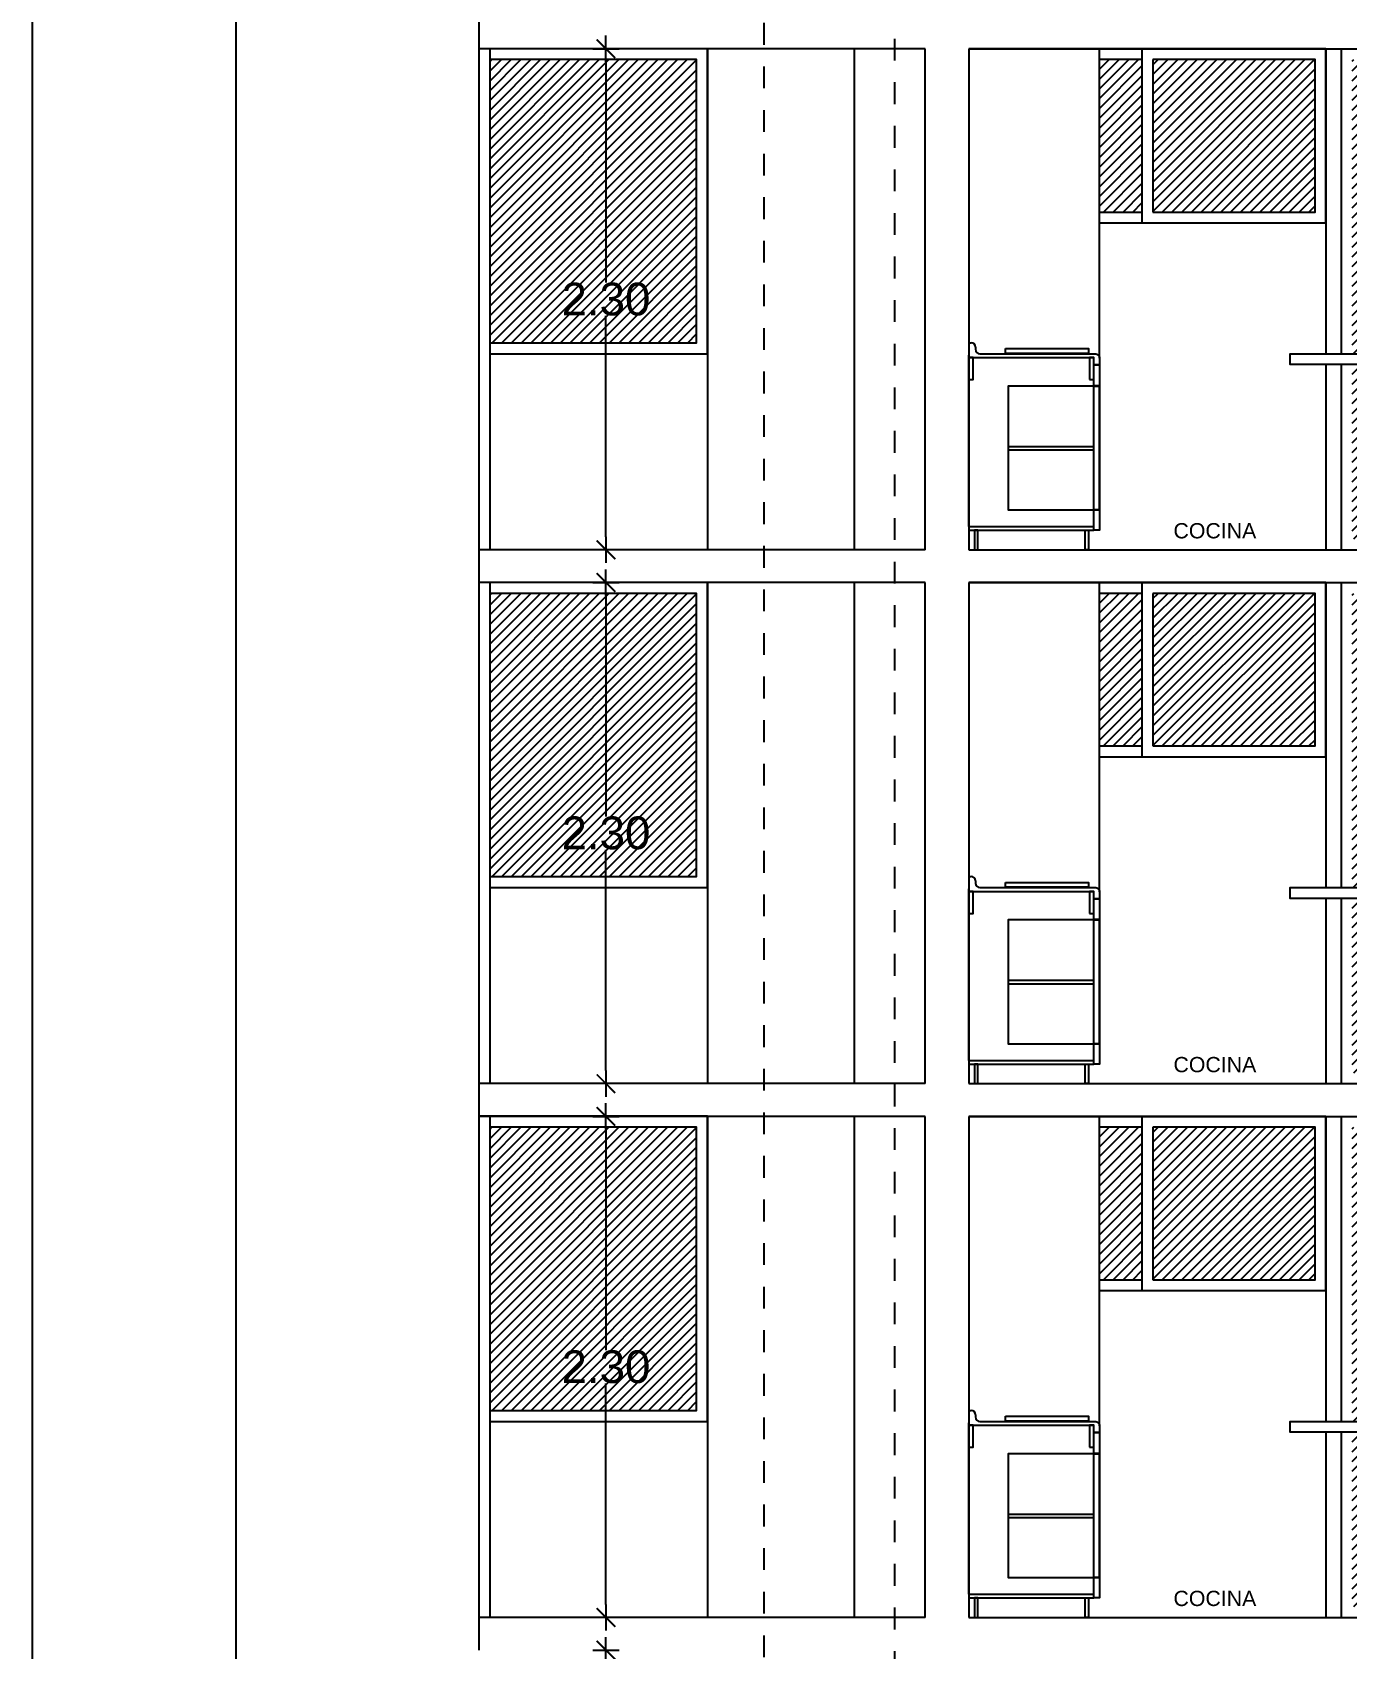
# Model space of a CAD drawing. Header units: millimetres. Extents: x 1217 to 2428, y 234 to 779.
# Drawn here: x 2246.67 to 2252.71, y 411.56 to 418.98 of the extents above; entities that cross this region are included whole.
import ezdxf

# ---------------------------------------------------------------- set-up
doc = ezdxf.new("R2010")
doc.units = ezdxf.units.MM
doc.linetypes.add('HIDDEN2', pattern=[0.1875, 0.125, -0.0625])
doc.layers.get('0').update_dxf_attribs({"lineweight": 5})
for name, color, linetype in [('0.1', 251, 'Continuous'), ('0.2', 2, 'Continuous'), ('0.3', 6, 'Continuous'), ('ARTEFACTOS', 4, 'Continuous'), ('MURO', 5, 'Continuous'), ('Texto', 1, 'Continuous')]:
    doc.layers.add(name, color=color, linetype=linetype)
doc.styles.add('INTERARQ', font='arial.ttf')
doc.styles.get("Standard").update_dxf_attribs({"font": 'arial.ttf'})
doc.dimstyles.new('ESCALA_1-50', dxfattribs={"dimtxt": 0.15, "dimasz": 0.06, "dimexe": 0.18, "dimexo": 0.0625, "dimgap": 0, "dimtad": 0, "dimtih": 1, "dimtoh": 1, "dimzin": 0, "dimdsep": 46, "dimtxsty": 'INTERARQ', "dimblk": 'DIMTICK', "dimcen": 0, "dimse1": 1, "dimse2": 1, "dimclrd": 256, "dimclre": 1, "dimclrt": 2, "dimadec": 0, "dimazin": 0, "dimtfac": 4.5, "dimtofl": 0, "dimtmove": 2, "dimatfit": 3, "dimldrblk": 'DIMTICK', "dimfxl": 1, "dimtolj": 1, "dimtzin": 0, "dimarcsym": 0})

# ---------------------------------------------------------------- blocks, each defined once
blk = doc.blocks.new('DIMTICK')
at = {"color": 1}
for p, q in [((-1, 0), (1, 0)), ((0, 1), (0, -1))]:
    blk.add_line(p, q, dxfattribs=at)
at = {"color": 3, "const_width": 0.141}
blk.add_lwpolyline([(0.71, 0.71), (-0.71, -0.71)], dxfattribs=at)
blk = doc.blocks.new('*D1618')
at = {"layer": '0.1', "lineweight": -2, "ltscale": 3, "transparency": 16777216}
for p, q in [((2249.3048, 418.841), (2249.3048, 417.8277)), ((2249.3048, 416.661), (2249.3048, 417.6744))]:
    blk.add_line(p, q, dxfattribs=at)
at = {"layer": 'Defpoints', "color": 0, "ltscale": 3, "transparency": 16777216}
for p in [(2248.9553, 418.901, 0), (2249.3048, 418.901), (2248.9553, 416.601, 0)]:
    blk.add_point(p, dxfattribs=at)
at = {"layer": '0.1', "lineweight": -2, "ltscale": 3, "transparency": 16777216, "xscale": 0.06, "yscale": 0.06, "zscale": 0.06}
for p, rotation in [((2249.3048, 418.901), 90), ((2249.3048, 416.601), 270)]:
    blk.add_blockref('DIMTICK', p, dxfattribs=dict(at, rotation=rotation))
at = {"layer": '0.1', "color": 2, "ltscale": 3, "transparency": 16777216, "insert": (2249.3048, 417.751), "char_height": 0.15, "attachment_point": 5, "style": 'INTERARQ'}
blk.add_mtext('\\A1;2.30', dxfattribs=at)
blk = doc.blocks.new('*D1619')
at = {"layer": '0.1', "lineweight": -2, "ltscale": 3, "transparency": 16777216}
for p, q in [((2249.3048, 416.391), (2249.3048, 415.3777)), ((2249.3048, 414.211), (2249.3048, 415.2244))]:
    blk.add_line(p, q, dxfattribs=at)
at = {"layer": 'Defpoints', "color": 0, "ltscale": 3, "transparency": 16777216}
for p in [(2248.9553, 416.451, 0), (2249.3048, 416.451), (2248.9553, 414.151, 0)]:
    blk.add_point(p, dxfattribs=at)
at = {"layer": '0.1', "lineweight": -2, "ltscale": 3, "transparency": 16777216, "xscale": 0.06, "yscale": 0.06, "zscale": 0.06}
for p, rotation in [((2249.3048, 416.451), 90), ((2249.3048, 414.151), 270)]:
    blk.add_blockref('DIMTICK', p, dxfattribs=dict(at, rotation=rotation))
at = {"layer": '0.1', "color": 2, "ltscale": 3, "transparency": 16777216, "insert": (2249.3048, 415.301), "char_height": 0.15, "attachment_point": 5, "style": 'INTERARQ'}
blk.add_mtext('\\A1;2.30', dxfattribs=at)
blk = doc.blocks.new('*D1620')
at = {"layer": '0.1', "lineweight": -2, "ltscale": 3, "transparency": 16777216}
for p, q in [((2249.3048, 413.941), (2249.3048, 412.9277)), ((2249.3048, 411.761), (2249.3048, 412.7744))]:
    blk.add_line(p, q, dxfattribs=at)
at = {"layer": 'Defpoints', "color": 0, "ltscale": 3, "transparency": 16777216}
for p in [(2248.9553, 414.001, 0), (2249.3048, 414.001), (2248.9553, 411.701, 0)]:
    blk.add_point(p, dxfattribs=at)
at = {"layer": '0.1', "lineweight": -2, "ltscale": 3, "transparency": 16777216, "xscale": 0.06, "yscale": 0.06, "zscale": 0.06}
for p, rotation in [((2249.3048, 414.001), 90), ((2249.3048, 411.701), 270)]:
    blk.add_blockref('DIMTICK', p, dxfattribs=dict(at, rotation=rotation))
at = {"layer": '0.1', "color": 2, "ltscale": 3, "transparency": 16777216, "insert": (2249.3048, 412.851), "char_height": 0.15, "attachment_point": 5, "style": 'INTERARQ'}
blk.add_mtext('\\A1;2.30', dxfattribs=at)
blk = doc.blocks.new('*D1621')
at = {"layer": '0.1', "lineweight": -2, "ltscale": 3, "transparency": 16777216}
for p, q in [((2249.3048, 411.4911), (2249.3048, 410.4777)), ((2249.3048, 409.3111), (2249.3048, 410.3244))]:
    blk.add_line(p, q, dxfattribs=at)
at = {"layer": 'Defpoints', "color": 0, "ltscale": 3, "transparency": 16777216}
for p in [(2248.9553, 411.5511, 0), (2249.3048, 411.5511), (2248.9553, 409.2511, 0)]:
    blk.add_point(p, dxfattribs=at)
at = {"layer": '0.1', "lineweight": -2, "ltscale": 3, "transparency": 16777216, "xscale": 0.06, "yscale": 0.06, "zscale": 0.06}
for p, rotation in [((2249.3048, 411.5511), 90), ((2249.3048, 409.2511), 270)]:
    blk.add_blockref('DIMTICK', p, dxfattribs=dict(at, rotation=rotation))
at = {"layer": '0.1', "color": 2, "ltscale": 3, "transparency": 16777216, "insert": (2249.3048, 410.4011), "char_height": 0.15, "attachment_point": 5, "style": 'INTERARQ'}
blk.add_mtext('\\A1;2.30', dxfattribs=at)

msp = doc.modelspace()

# ---------------------------------------------------------------- hatches: boundary and pattern name
at = {"layer": '0.1', "ltscale": 3}
h = msp.add_hatch(dxfattribs=at)
h.set_pattern_fill('ANSI31', color=256, scale=0.01)
h.set_pattern_definition([(45, (422.33998, -332.023505), (-0.0224506403, 0.0224506403), [])])
h.paths.add_polyline_path([(2248.77111, 418.85104), (2248.77111, 417.55103), (2249.72104, 417.55103), (2249.72104, 418.85104)])
h = msp.add_hatch(dxfattribs=at)
h.set_pattern_fill('ANSI31', color=256, scale=0.01)
h.set_pattern_definition([(45, (422.33998, -280.573547), (-0.0224506403, 0.0224506403), [])])
h.paths.add_polyline_path([(2254.25251, 418.85099), (2254.46816, 418.85099), (2254.46816, 417.42581), (2254.25251, 417.42581)])
h.paths.add_polyline_path([(2252.86861, 418.85099), (2254.20251, 418.85099), (2254.20251, 417.42581), (2253.90862, 417.42581, 0.3308107), (2253.85003, 417.38579), (2253.85003, 417.15486), (2253.78505, 417.15486, 1), (2253.78505, 417.11691), (2253.78505, 416.65099), (2252.86861, 416.65099)])
h.paths.add_polyline_path([(2252.7306, 418.85099), (2252.86861, 418.85099), (2252.86861, 416.65099), (2252.7306, 416.65099), (2252.7306, 417.45099), (2252.84561, 417.45099), (2252.84561, 417.50099), (2252.7306, 417.50099)])
h.paths.add_polyline_path([(2251.81582, 418.85099), (2252.5606, 418.85099), (2252.5606, 418.15099), (2251.81582, 418.15099)])
h.paths.add_polyline_path([(2251.57076, 418.85099), (2251.76582, 418.85099), (2251.76582, 418.15099), (2251.57076, 418.15099)])
h = msp.add_hatch(dxfattribs=at)
h.set_pattern_fill('ANSI31', color=256, scale=0.01)
h.set_pattern_definition([(45, (422.33998, -334.473498), (-0.0224506403, 0.0224506403), [])])
h.paths.add_polyline_path([(2248.77111, 416.40104), (2248.77111, 415.10104), (2249.72104, 415.10104), (2249.72104, 416.40104)])
h = msp.add_hatch(dxfattribs=at)
h.set_pattern_fill('ANSI31', color=256, scale=0.01)
h.set_pattern_definition([(45, (422.33998, -283.023547), (-0.0224506403, 0.0224506403), [])])
h.paths.add_polyline_path([(2254.25251, 416.40099), (2254.46816, 416.40099), (2254.46816, 414.97581), (2254.25251, 414.97581)])
h.paths.add_polyline_path([(2252.86861, 416.40099), (2254.20251, 416.40099), (2254.20251, 414.97581), (2253.90862, 414.97581, 0.3308107), (2253.85003, 414.93579), (2253.85003, 414.70486), (2253.78505, 414.70486, 1), (2253.78505, 414.66691), (2253.78505, 414.20099), (2252.86861, 414.20099)])
h.paths.add_polyline_path([(2252.7306, 416.40099), (2252.86861, 416.40099), (2252.86861, 414.20099), (2252.7306, 414.20099), (2252.7306, 415.00099), (2252.84561, 415.00099), (2252.84561, 415.05099), (2252.7306, 415.05099)])
h.paths.add_polyline_path([(2251.81582, 416.40099), (2252.5606, 416.40099), (2252.5606, 415.70099), (2251.81582, 415.70099)])
h.paths.add_polyline_path([(2251.57076, 416.40099), (2251.76582, 416.40099), (2251.76582, 415.70099), (2251.57076, 415.70099)])
h = msp.add_hatch(dxfattribs=at)
h.set_pattern_fill('ANSI31', color=256, scale=0.01)
h.set_pattern_definition([(45, (422.33998, -336.923492), (-0.0224506403, 0.0224506403), [])])
h.paths.add_polyline_path([(2248.77111, 413.95105), (2248.77111, 412.65105), (2249.72104, 412.65105), (2249.72104, 413.95105)])
h = msp.add_hatch(dxfattribs=at)
h.set_pattern_fill('ANSI31', color=256, scale=0.01)
h.set_pattern_definition([(45, (422.33998, -285.473547), (-0.0224506403, 0.0224506403), [])])
h.paths.add_polyline_path([(2254.25251, 413.95099), (2254.46816, 413.95099), (2254.46816, 412.52581), (2254.25251, 412.52581)])
h.paths.add_polyline_path([(2252.86861, 413.95099), (2254.20251, 413.95099), (2254.20251, 412.52581), (2253.90862, 412.52581, 0.3308107), (2253.85003, 412.48579), (2253.85003, 412.25486), (2253.78505, 412.25486, 1), (2253.78505, 412.21691), (2253.78505, 411.75099), (2252.86861, 411.75099)])
h.paths.add_polyline_path([(2252.7306, 413.95099), (2252.86861, 413.95099), (2252.86861, 411.75099), (2252.7306, 411.75099), (2252.7306, 412.55099), (2252.84561, 412.55099), (2252.84561, 412.60099), (2252.7306, 412.60099)])
h.paths.add_polyline_path([(2251.81582, 413.95099), (2252.5606, 413.95099), (2252.5606, 413.25099), (2251.81582, 413.25099)])
h.paths.add_polyline_path([(2251.57076, 413.95099), (2251.76582, 413.95099), (2251.76582, 413.25099), (2251.57076, 413.25099)])

# ---------------------------------------------------------------- linework, layer by layer
msp.add_lwpolyline([(2247.60666, 377.15066), (2247.60666, 438.10099)], dxfattribs=at)
at = {"layer": '0.1', "ltscale": 3, "elevation": 0}
for points in [[(2248.77111, 417.50103), (2249.77104, 417.50103), (2249.77104, 418.90104), (2248.72111, 418.90104)], [(2248.77111, 417.55103), (2249.72104, 417.55103), (2249.72104, 418.85104), (2248.77111, 418.85104)], [(2251.57076, 418.10099), (2252.6106, 418.10099), (2252.6106, 418.90099), (2250.97104, 418.90099)], [(2251.76582, 418.85099), (2251.57076, 418.85099)], [(2251.76582, 418.90099), (2251.76582, 418.10099)], [(2251.81582, 418.15099), (2252.5606, 418.15099), (2252.5606, 418.85099), (2251.81582, 418.85099)], [(2251.81582, 418.85099), (2251.81582, 418.15099)], [(2251.57076, 418.15099), (2251.76582, 418.15099)], [(2248.77111, 415.05104), (2249.77104, 415.05104), (2249.77104, 416.45104), (2248.72111, 416.45104)], [(2248.77111, 415.10104), (2249.72104, 415.10104), (2249.72104, 416.40104), (2248.77111, 416.40104)], [(2251.57076, 415.65099), (2252.6106, 415.65099), (2252.6106, 416.45099), (2250.97104, 416.45099)], [(2251.76582, 416.40099), (2251.57076, 416.40099)], [(2251.76582, 416.45099), (2251.76582, 415.65099)], [(2251.81582, 415.70099), (2252.5606, 415.70099), (2252.5606, 416.40099), (2251.81582, 416.40099)], [(2251.81582, 416.40099), (2251.81582, 415.70099)], [(2251.57076, 415.70099), (2251.76582, 415.70099)], [(2248.77111, 412.60105), (2249.77104, 412.60105), (2249.77104, 414.00105), (2248.72111, 414.00105)], [(2248.77111, 412.65105), (2249.72104, 412.65105), (2249.72104, 413.95105), (2248.77111, 413.95105)], [(2251.57076, 413.20099), (2252.6106, 413.20099), (2252.6106, 414.00099), (2250.97104, 414.00099)], [(2251.76582, 413.95099), (2251.57076, 413.95099)], [(2251.76582, 414.00099), (2251.76582, 413.20099)], [(2251.81582, 413.25099), (2252.5606, 413.25099), (2252.5606, 413.95099), (2251.81582, 413.95099)], [(2251.81582, 413.95099), (2251.81582, 413.25099)], [(2251.57076, 413.25099), (2251.76582, 413.25099)]]:
    msp.add_lwpolyline(points, dxfattribs=at)
at = {"layer": '0.2', "linetype": 'HIDDEN2', "ltscale": 0.5}
for p, q in [((2250.02922, 424.619, 0), (2250.02922, 376.75244, 0)), ((2250.62922, 423.9466, 0), (2250.62922, 376.91828, 0))]:
    msp.add_line(p, q, dxfattribs=at)
at = {"layer": '0.2', "ltscale": 3, "elevation": 0}
for points in [[(2249.77104, 418.90104), (2249.77104, 416.60104)], [(2251.57076, 417.48074), (2251.57076, 418.90099)], [(2252.6106, 418.90099), (2252.6106, 417.50099)], [(2252.6806, 418.90099), (2252.6806, 417.50099)], [(2252.6106, 417.45099), (2252.6106, 416.60099)], [(2252.6806, 417.45099), (2252.6806, 416.60099)], [(2249.77104, 416.45104), (2249.77104, 414.15104)], [(2251.57076, 415.03074), (2251.57076, 416.45099)], [(2252.6106, 416.45099), (2252.6106, 415.05099)], [(2252.6806, 416.45099), (2252.6806, 415.05099)], [(2252.6106, 415.00099), (2252.6106, 414.15099)], [(2252.6806, 415.00099), (2252.6806, 414.15099)], [(2249.77104, 414.00105), (2249.77104, 411.70105)], [(2251.57076, 412.58074), (2251.57076, 414.00099)], [(2252.6106, 414.00099), (2252.6106, 412.60099)], [(2252.6806, 414.00099), (2252.6806, 412.60099)], [(2252.6106, 412.55099), (2252.6106, 411.70099)], [(2252.6806, 412.55099), (2252.6806, 411.70099)]]:
    msp.add_lwpolyline(points, dxfattribs=at)
at = {"layer": '0.2', "elevation": 0}
for points in [[(2251.13933, 417.52485), (2251.52034, 417.52485), (2251.52034, 417.5025), (2251.13933, 417.5025)], [(2251.57061, 417.35263), (2251.15199, 417.35263), (2251.15199, 416.78413), (2251.57061, 416.78413)], [(2251.57076, 416.78413), (2251.54545, 416.78413), (2251.54545, 417.35263), (2251.57076, 417.35263)], [(2251.13933, 415.07485), (2251.52034, 415.07485), (2251.52034, 415.0525), (2251.13933, 415.0525)], [(2251.57061, 414.90263), (2251.15199, 414.90263), (2251.15199, 414.33413), (2251.57061, 414.33413)], [(2251.57076, 414.33413), (2251.54545, 414.33413), (2251.54545, 414.90263), (2251.57076, 414.90263)], [(2251.13933, 412.62485), (2251.52034, 412.62485), (2251.52034, 412.6025), (2251.13933, 412.6025)], [(2251.57061, 412.45263), (2251.15199, 412.45263), (2251.15199, 411.88413), (2251.57061, 411.88413)], [(2251.57076, 411.88413), (2251.54545, 411.88413), (2251.54545, 412.45263), (2251.57076, 412.45263)]]:
    msp.add_lwpolyline(points, close=True, dxfattribs=at)
for points in [[(2251.15199, 417.05918), (2251.54545, 417.05918), (2251.54545, 417.07418), (2251.15199, 417.07418), (2251.15199, 417.05918)], [(2251.15199, 414.60918), (2251.54545, 414.60918), (2251.54545, 414.62418), (2251.15199, 414.62418), (2251.15199, 414.60918)], [(2251.15199, 412.15918), (2251.54545, 412.15918), (2251.54545, 412.17418), (2251.15199, 412.17418), (2251.15199, 412.15918)]]:
    msp.add_lwpolyline(points, dxfattribs=at)
at = {"layer": '0.3'}
for p, q in [((2250.97076, 417.55163, 0), (2250.98089, 417.55163, 0)), ((2251.00114, 417.53137, 0), (2251.00114, 417.52125, 0)), ((2251.0214, 417.50099, 0), (2251.55304, 417.50099, 0)), ((2250.97076, 415.10163, 0), (2250.98089, 415.10163, 0)), ((2251.00114, 415.08137, 0), (2251.00114, 415.07125, 0)), ((2251.0214, 415.05099, 0), (2251.55304, 415.05099, 0)), ((2250.97076, 412.65163, 0), (2250.98089, 412.65163, 0)), ((2251.00114, 412.63137, 0), (2251.00114, 412.62125, 0)), ((2251.0214, 412.60099, 0), (2251.55304, 412.60099, 0))]:
    msp.add_line(p, q, dxfattribs=at)
at = {"layer": '0.3', "ltscale": 3, "elevation": 0}
for points in [[(2248.72111, 418.90104), (2248.72111, 416.60103)], [(2248.77111, 418.90104), (2248.77111, 416.60103)], [(2250.44415, 418.90099), (2250.44415, 416.60099)], [(2248.72111, 416.45104), (2248.72111, 414.15104)], [(2248.77111, 416.45104), (2248.77111, 414.15104)], [(2250.44415, 416.45099), (2250.44415, 414.15099)], [(2248.72111, 414.00105), (2248.72111, 411.70105)], [(2248.77111, 414.00105), (2248.77111, 411.70105)], [(2250.44415, 414.00099), (2250.44415, 411.70099)]]:
    msp.add_lwpolyline(points, dxfattribs=at)
at = {"layer": '0.3', "elevation": 0}
for points in [[(2250.97076, 417.55163), (2250.97076, 417.48327), (2251.54545, 417.48327)], [(2251.57076, 417.44939), (2251.54545, 417.44939), (2251.54545, 417.48327)], [(2250.97076, 416.69087), (2251.54545, 416.69087), (2251.54545, 416.70587), (2250.97076, 416.70587), (2250.97076, 416.69087)], [(2251.01178, 416.69087), (2250.99659, 416.69087), (2250.99659, 416.60099), (2251.01178, 416.60099), (2251.01178, 416.69087)], [(2251.50443, 416.69087), (2251.51962, 416.69087), (2251.51962, 416.60099), (2251.50443, 416.60099), (2251.50443, 416.69087)], [(2250.97076, 415.10163), (2250.97076, 415.03327), (2251.54545, 415.03327)], [(2251.57076, 414.99939), (2251.54545, 414.99939), (2251.54545, 415.03327)], [(2250.97076, 414.24087), (2251.54545, 414.24087), (2251.54545, 414.25587), (2250.97076, 414.25587), (2250.97076, 414.24087)], [(2251.01178, 414.24087), (2250.99659, 414.24087), (2250.99659, 414.15099), (2251.01178, 414.15099), (2251.01178, 414.24087)], [(2251.50443, 414.24087), (2251.51962, 414.24087), (2251.51962, 414.15099), (2251.50443, 414.15099), (2251.50443, 414.24087)], [(2250.97076, 412.65163), (2250.97076, 412.58327), (2251.54545, 412.58327)], [(2251.57076, 412.54939), (2251.54545, 412.54939), (2251.54545, 412.58327)], [(2250.97076, 411.79087), (2251.54545, 411.79087), (2251.54545, 411.80587), (2250.97076, 411.80587), (2250.97076, 411.79087)], [(2251.01178, 411.79087), (2250.99659, 411.79087), (2250.99659, 411.70099), (2251.01178, 411.70099), (2251.01178, 411.79087)], [(2251.50443, 411.79087), (2251.51962, 411.79087), (2251.51962, 411.70099), (2251.50443, 411.70099), (2251.50443, 411.79087)]]:
    msp.add_lwpolyline(points, dxfattribs=at)
for points in [[(2251.54545, 417.50099), (2251.55051, 417.50099, -0.4142136), (2251.57076, 417.48074), (2251.57076, 417.44939)], [(2251.54545, 415.05099), (2251.55051, 415.05099, -0.4142136), (2251.57076, 415.03074), (2251.57076, 414.99939)], [(2251.54545, 412.60099), (2251.55051, 412.60099, -0.4142136), (2251.57076, 412.58074), (2251.57076, 412.54939)]]:
    msp.add_lwpolyline(points, format="xyb", dxfattribs=at)
for points in [[(2252.84561, 417.45099), (2252.44561, 417.45099), (2252.44561, 417.50099), (2252.84561, 417.50099)], [(2250.97076, 417.38201), (2250.99102, 417.38201), (2250.99102, 417.48327), (2250.97076, 417.48327)], [(2251.52519, 417.38201), (2251.54545, 417.38201), (2251.54545, 417.48327), (2251.52519, 417.48327)], [(2251.54545, 417.44939), (2251.57076, 417.44939), (2251.57076, 417.35438), (2251.54545, 417.35438)], [(2251.54545, 416.78413), (2251.57076, 416.78413), (2251.57076, 416.69087), (2251.54545, 416.69087)], [(2252.84561, 415.00099), (2252.44561, 415.00099), (2252.44561, 415.05099), (2252.84561, 415.05099)], [(2250.97076, 414.93201), (2250.99102, 414.93201), (2250.99102, 415.03327), (2250.97076, 415.03327)], [(2251.52519, 414.93201), (2251.54545, 414.93201), (2251.54545, 415.03327), (2251.52519, 415.03327)], [(2251.54545, 414.99939), (2251.57076, 414.99939), (2251.57076, 414.90438), (2251.54545, 414.90438)], [(2251.54545, 414.33413), (2251.57076, 414.33413), (2251.57076, 414.24087), (2251.54545, 414.24087)], [(2252.84561, 412.55099), (2252.44561, 412.55099), (2252.44561, 412.60099), (2252.84561, 412.60099)], [(2250.97076, 412.48201), (2250.99102, 412.48201), (2250.99102, 412.58327), (2250.97076, 412.58327)], [(2251.52519, 412.48201), (2251.54545, 412.48201), (2251.54545, 412.58327), (2251.52519, 412.58327)], [(2251.54545, 412.54939), (2251.57076, 412.54939), (2251.57076, 412.45438), (2251.54545, 412.45438)], [(2251.54545, 411.88413), (2251.57076, 411.88413), (2251.57076, 411.79087), (2251.54545, 411.79087)]]:
    msp.add_lwpolyline(points, close=True, dxfattribs=at)
at = {"layer": '0.3'}
for centre, start, end in [((2250.98089, 417.53137, 0), 0, 90), ((2251.0214, 417.52125, 0), 180, 270), ((2250.98089, 415.08137, 0), 0, 90), ((2251.0214, 415.07125, 0), 180, 270), ((2250.98089, 412.63137, 0), 0, 90), ((2251.0214, 412.62125, 0), 180, 270)]:
    msp.add_arc(centre, 0.02025, start, end, dxfattribs=at)
at = {"layer": 'ARTEFACTOS', "color": 1}
for p, q in [((2250.97076, 416.70731, 0), (2250.97076, 417.49465, 0)), ((2250.97076, 414.25731, 0), (2250.97076, 415.04465, 0)), ((2250.97076, 411.80731, 0), (2250.97076, 412.59465, 0))]:
    msp.add_line(p, q, dxfattribs=at)
at = {"layer": 'MURO', "ltscale": 3}
msp.add_line((2246.67108, 438.10099, 0), (2246.67108, 373.37099, 0), dxfattribs=at)
at = {"layer": 'MURO', "ltscale": 3, "elevation": 0}
for points in [[(2248.72111, 419.05103), (2248.72111, 418.90103)], [(2250.77104, 418.90099), (2248.72111, 418.90099)], [(2250.77104, 416.60099), (2250.77104, 418.90099)], [(2250.97104, 418.90099), (2250.97104, 416.60099)], [(2250.97104, 418.90099), (2250.97104, 416.60099)], [(2250.97104, 418.90099), (2255.77441, 418.90099)], [(2248.72111, 416.60103), (2248.72111, 416.45103)], [(2250.77104, 416.60099), (2248.72111, 416.60099)], [(2250.97104, 416.60099), (2255.77441, 416.60099)], [(2250.77104, 416.45099), (2248.72111, 416.45099)], [(2250.77104, 414.15099), (2250.77104, 416.45099)], [(2250.97104, 416.45099), (2250.97104, 414.15099)], [(2250.97104, 416.45099), (2250.97104, 414.15099)], [(2250.97104, 416.45099), (2255.77441, 416.45099)], [(2248.72111, 414.15104), (2248.72111, 414.00104)], [(2250.77104, 414.15099), (2248.72111, 414.15099)], [(2250.97104, 414.15099), (2255.77441, 414.15099)], [(2250.77104, 414.00099), (2248.72111, 414.00099)], [(2250.77104, 411.70099), (2250.77104, 414.00099)], [(2250.97104, 414.00099), (2250.97104, 411.70099)], [(2250.97104, 414.00099), (2250.97104, 411.70099)], [(2250.97104, 414.00099), (2255.77441, 414.00099)], [(2248.72111, 411.70105), (2248.72111, 411.55105)], [(2250.77104, 411.70099), (2248.72111, 411.70099)], [(2250.97104, 411.70099), (2255.77441, 411.70099)]]:
    msp.add_lwpolyline(points, dxfattribs=at)

# ---------------------------------------------------------------- texts
at = {"layer": 'Texto', "char_height": 0.07, "width": 0.4782903, "attachment_point": 5}
for insert in [(2252.10044, 416.68805, 0), (2252.10044, 414.23805, 0), (2252.10044, 411.78805, 0)]:
    msp.add_mtext('COCINA', dxfattribs=dict(at, insert=insert))

# ---------------------------------------------------------------- dimensions: what is measured, and where the dimension line sits
at = {"layer": '0.1', "ltscale": 3}
for base, p1, p2, picture, middle in [((2249.30475, 418.90104, 0), (2248.95533, 416.60103, 0), (2248.95533, 418.90104, 0), '*D1618', (2249.30475, 417.75104, 0)), ((2249.30475, 416.45104, 0), (2248.95533, 414.15104, 0), (2248.95533, 416.45104, 0), '*D1619', (2249.30475, 415.30104, 0)), ((2249.30475, 414.00105, 0), (2248.95533, 411.70105, 0), (2248.95533, 414.00105, 0), '*D1620', (2249.30475, 412.85105, 0)), ((2249.30475, 411.55106, 0), (2248.95533, 409.25105, 0), (2248.95533, 411.55106, 0), '*D1621', (2249.30475, 410.40105, 0))]:
    dim = msp.add_linear_dim(base=base, p1=p1, p2=p2, angle=90, dimstyle='ESCALA_1-50', dxfattribs=at)
    dim.commit()
    dim.dimension.update_dxf_attribs({"geometry": picture, "text_midpoint": middle})

doc.saveas('drawing.dxf')
